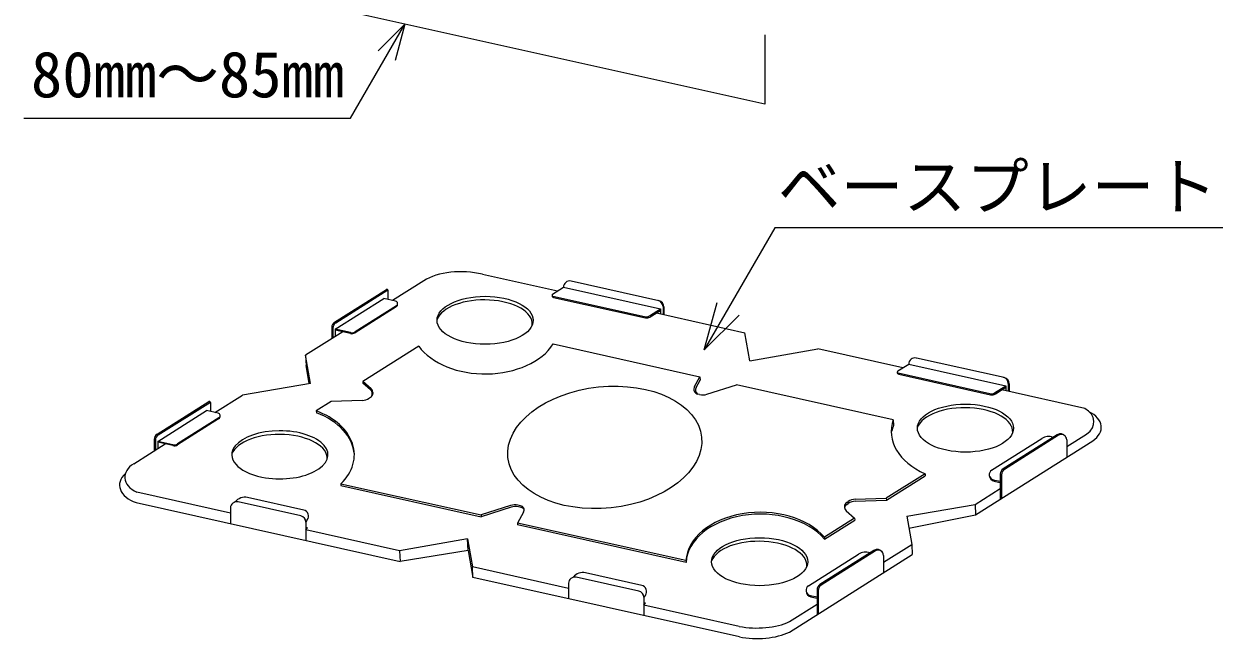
# Model space of a CAD drawing. Units: millimetres on the paper, enlarged 20 times, with parts at other scales. Extents: x -4101 to 4099, y -29121 to 2820.
# Drawn here: x 2580 to 3529, y -1778 to -1286 of the extents above; entities that cross this region are included whole.
import ezdxf
from ezdxf.enums import TextEntityAlignment as Align

# ---------------------------------------------------------------- set-up
doc = ezdxf.new("R2010")
doc.units = ezdxf.units.MM
doc.header["$LTSCALE"] = 20
for name, color, linetype, lineweight in [('0-9_0-9', 7, 'Continuous', 9), ('9-0_基準', 7, 'Continuous', 9), ('A-0_基準', 7, 'Continuous', 9)]:
    doc.layers.add(name, color=color, linetype=linetype, lineweight=lineweight)
doc.styles.add('ＭＳ ゴシック', font='')
doc.styles.get('ＭＳ ゴシック').set_extended_font_data('MS Gothic')

msp = doc.modelspace()

# ---------------------------------------------------------------- linework, layer by layer
at = {"layer": '0-9_0-9', "lineweight": 18}
for p, q in [((3170.58, -1350.53), (2657.71, -1236.19)), ((2883.75, -1286.58), (2862.48, -1307.85)), ((3170.58, -1295.06), (3170.58, -1350.53)), ((2580.24, -1361.48), (2840.51, -1361.48)), ((3562.93, -1449.04), (3178.58, -1449.04)), ((3122.36, -1546.4), (3150.01, -1518.75))]:
    msp.add_line(p, q, dxfattribs=at)
at = {"layer": '0-9_0-9'}
for p, q in [((2945.53, -1486.01), (3005.44, -1499.37)), ((2898.81, -1491.23), (2873.94, -1506.95)), ((3001.5, -1501.86), (3010.13, -1496.4)), ((2876.46, -1507.51), (2867.16, -1505.44)), ((3078.59, -1519.3), (3087.53, -1513.66)), ((3084.22, -1516.93), (3154.74, -1532.65)), ((2834.33, -1531.97), (2804.72, -1550.68)), ((2840.4, -1532.61), (2828.38, -1529.93)), ((3158.63, -1555.03), (3154.74, -1532.65)), ((2894.84, -1543.42), (2850.25, -1571.59)), ((3002.07, -1541.64), (3118.92, -1567.7)), ((3158.63, -1555.03), (3212.86, -1545.61)), ((3280.5, -1560.69), (3212.86, -1545.61)), ((2808.6, -1573.06), (2804.72, -1550.68)), ((2804.72, -1550.68), (2805.07, -1558.86)), ((2807.57, -1573.24), (2805.07, -1558.86)), ((3276.56, -1563.18), (3285.19, -1557.72)), ((2808.6, -1573.06), (2754.37, -1582.49)), ((2857.01, -1577.51), (2850.25, -1571.59)), ((2850.25, -1571.59), (2850.3, -1572.77)), ((2856.44, -1578.15), (2850.3, -1572.77)), ((3114.56, -1575.54), (3118.92, -1567.7)), ((3115.79, -1576.22), (3119.04, -1570.37)), ((3118.92, -1567.7), (3119.04, -1570.37)), ((3124.4, -1581.7), (3147.99, -1574.17)), ((3272.88, -1602.02), (3147.99, -1574.17)), ((2732.51, -1596.3), (2754.37, -1582.49)), ((3118.56, -1581.96), (3117.32, -1581.68)), ((3353.64, -1580.62), (3362.58, -1574.98)), ((3425.53, -1593.02), (3359.28, -1578.25)), ((2825.08, -1587.49), (2813.23, -1594.98)), ((2849.82, -1586.62), (2825.08, -1587.49)), ((2856.48, -1584.22), (2855.41, -1584.9)), ((2735.03, -1596.86), (2725.73, -1594.79)), ((2813.23, -1594.98), (2813.3, -1596.49)), ((3272.88, -1602.02), (3273.08, -1606.62)), ((2667.88, -1637.13), (2692.9, -1621.32)), ((2698.97, -1621.96), (2686.95, -1619.28)), ((3338.39, -1677.81), (3431.83, -1618.78)), ((3411.09, -1623.47), (3426.97, -1613.44)), ((3298.25, -1645.08), (3267.36, -1664.6)), ((3267.43, -1666.21), (3298.25, -1646.74)), ((3352.62, -1649.86), (3358.12, -1651.09)), ((2832.86, -1653.02), (2944.48, -1677.9)), ((3338.03, -1669.63), (3358.12, -1656.94)), ((2669.8, -1668.1), (2879.97, -1714.96)), ((2744.88, -1676.44), (2670.16, -1659.78)), ((3235.91, -1667.91), (3237.03, -1667.2)), ((3235.96, -1669.52), (3237.09, -1668.81)), ((3242.68, -1667.09), (3267.43, -1666.21)), ((2968.06, -1670.38), (2944.48, -1677.9)), ((2944.48, -1677.9), (2944.54, -1679.35)), ((2968.49, -1671.71), (2944.54, -1679.35)), ((2978.36, -1675.72), (2973.54, -1684.38)), ((2976.06, -1670.6), (2973.9, -1670.12)), ((2976.49, -1671.93), (2974.33, -1671.45)), ((3235.38, -1674.62), (3242.13, -1680.54)), ((3285.43, -1688.4), (3338.39, -1677.81)), ((3107.74, -1714.3), (2973.54, -1684.38)), ((2973.54, -1684.38), (2973.6, -1685.83)), ((3242.13, -1680.54), (3218.13, -1695.7)), ((3218.19, -1697.15), (3242.2, -1681.99)), ((3242.13, -1680.54), (3242.2, -1681.99)), ((2879.6, -1706.47), (2804.88, -1689.81)), ((2933.84, -1697.05), (2879.6, -1706.47)), ((2933.84, -1697.05), (2937.73, -1719.43)), ((2934.24, -1706.24), (2933.84, -1697.05)), ((3218.13, -1695.7), (3218.19, -1697.15)), ((2879.6, -1706.47), (2879.97, -1714.96)), ((2934.24, -1706.24), (2879.97, -1714.96)), ((2934.24, -1706.24), (2938.09, -1727.92)), ((3265.13, -1715.69), (3287.69, -1701.43)), ((3190.25, -1771.4), (3288.05, -1709.62)), ((2938.09, -1727.92), (2937.73, -1719.43)), ((3014.19, -1736.48), (2937.73, -1719.43)), ((3150.28, -1775.22), (2938.09, -1727.92)), ((3206.66, -1742.07), (3212.16, -1743.3)), ((3150.26, -1766.81), (3074.19, -1749.85)), ((3190.27, -1762.98), (3212.16, -1749.15))]:
    msp.add_line(p, q, dxfattribs=at)
at = {"layer": '0-9_0-9', "lineweight": 18}
for points in [[(2840.51, -1361.48), (2883.75, -1286.58), (2875.96, -1315.63)], [(3178.58, -1449.04), (3122.36, -1546.4), (3132.48, -1508.63)]]:
    msp.add_lwpolyline(points, dxfattribs=at)
at = {"layer": '0-9_0-9'}
for points in [[(2832.86, -1653.02), (2832.93, -1654.47), (2944.54, -1679.35)], [(3242.62, -1665.48), (3267.36, -1664.6), (3267.43, -1666.21)], [(3283.8, -1679.05), (3338.03, -1669.63), (3338.39, -1677.81)], [(3107.74, -1714.3), (3107.8, -1715.75), (2973.6, -1685.83)], [(3283.8, -1679.05), (3287.69, -1701.43), (3288.05, -1709.62)]]:
    msp.add_lwpolyline(points, dxfattribs=at)
for centre, radius, start, end in [((2853.68, -1581.31), 4.2, 324.62216, 48.78584), ((2854.24, -1580.66), 4.2, 302.28329, 48.78584), ((3118.23, -1577.58), 4.2, 150.92974, 257.43229), ((3119.46, -1578.26), 4.2, 150.92974, 231.33568), ((3121, -1571.03), 11.2, 257.43229, 287.69045), ((2849.42, -1575.43), 11.2, 272.02514, 302.28329), ((3238.15, -1671.46), 4.2, 122.28329, 228.7795), ((3243.02, -1676.67), 11.2, 92.02146, 122.28329), ((3243.07, -1678.28), 11.2, 92.02146, 122.28329), ((2971.47, -1681.05), 11.2, 77.43229, 107.69045), ((2971.89, -1682.39), 11.2, 77.43229, 107.69045), ((2975.3, -1674.02), 3.5, 330.92974, 77.43229), ((2975.73, -1675.35), 3.5, 29.22741, 77.43229), ((3238.21, -1673.08), 4.2, 122.28329, 171.00805)]:
    msp.add_arc(centre, radius, start, end, dxfattribs=at)
for centre, major_axis, ratio, start_param, end_param in [((2928.65, -1503.19), (38.29, 0), 0.5, 1.114134, 2.465133), ((2947.09, -1525.63), (38.29, 0), 0.5, 6.247364, 9.238485), ((2947.83, -1525.43), (59.29, 0), 0.67711, 3.606408, 5.867376), ((3329.78, -1611.6), (38.29, 0), 0.5, 6.247364, 9.238485), ((3407.26, -1603.71), (-25.52, 0), 0.6, 2.453124, 3.914662), ((2784.28, -1630.01), (59.29, 0), 0.67711, 5.672741, 7.343818), ((2784.35, -1631.52), (59.29, 0), 0.67711, 0.048062, 1.060633), ((3330.52, -1611.41), (59.29, 0), 0.67711, 2.905479, 4.136852), ((3411.68, -1608.05), (-26.94, 0), 0.6, 2.415489, 4.0161), ((2784.28, -1630.01), (38.29, 0), 0.5, 4.329509, 9.047965), ((3330.72, -1616.01), (59.29, 0), 0.67711, 2.905479, 3.020368), ((2783.65, -1632.87), (38.29, 0), 0.5, 6.247364, 9.238485), ((2784.28, -1630.01), (38.29, 0), 0.5, 2.76478, 4.329509), ((2686.14, -1647.81), (25.52, 0), 0.6, 2.368523, 4.036372), ((2683.4, -1654.15), (26.94, 0), 0.6, 2.552178, 4.18327), ((3166.97, -1715.99), (59.29, 0), 0.67711, 0.529769, 3.099521), ((3167.03, -1717.44), (59.29, 0), 0.67711, 0.529769, 3.099521), ((3165.8, -1718.1), (38.29, 0), 0.5, 6.247364, 9.238485), ((3164.33, -1748.96), (38.29, 0), 0.5, 4.336237, 5.457808), ((3164.28, -1757.33), (38.29, 0), 0.5, 4.339395, 5.457808)]:
    msp.add_ellipse(centre, major_axis=major_axis, ratio=ratio, start_param=start_param, end_param=end_param, dxfattribs=at)
for centre, major_axis, ratio in [((2947.73, -1522.77), (38.29, 0), 0.5), ((3043.1, -1624.08), (77.14, 8.11), 0.624326), ((3330.41, -1608.74), (38.29, 0), 0.5), ((3166.44, -1715.24), (38.29, 0), 0.5)]:
    msp.add_ellipse(centre, major_axis=major_axis, ratio=ratio, dxfattribs=at)
at = {"layer": 'A-0_基準'}
for p, q in [((2827.83, -1524.25), (2869.14, -1498.15)), ((3086.22, -1507.13), (3016.22, -1491.52)), ((2828.38, -1529.93), (2867.16, -1505.44)), ((2828.83, -1524.8), (2870.33, -1498.58)), ((2870.37, -1498.83), (2870.37, -1506.15)), ((3074.83, -1519.96), (3001.82, -1503.68)), ((3002.19, -1504.45), (3075.4, -1520.78)), ((2877.09, -1511.15), (2844.16, -1531.96)), ((2876.9, -1511.99), (2844.16, -1532.67)), ((3079.16, -1520.12), (3087.53, -1514.84)), ((3089.46, -1511.86), (3089.46, -1518.1)), ((3090.13, -1512.01), (3090.13, -1518.25)), ((2825.5, -1528.48), (2825.5, -1537.55)), ((2826.5, -1529.03), (2826.5, -1536.92)), ((2828.38, -1529.93), (2828.38, -1530.65)), ((2828.38, -1529.93), (2828.38, -1535.73)), ((2840.4, -1533.32), (2828.38, -1530.65)), ((2840.4, -1532.61), (2840.4, -1533.32)), ((2844.16, -1531.96), (2844.16, -1532.67)), ((3361.28, -1568.45), (3291.28, -1552.84)), ((3349.89, -1581.28), (3276.87, -1565)), ((3277.25, -1565.77), (3350.46, -1582.1)), ((3364.52, -1573.18), (3364.52, -1579.42)), ((3365.19, -1573.33), (3365.19, -1579.57)), ((3354.22, -1581.44), (3362.58, -1576.16)), ((2686.41, -1613.6), (2727.72, -1587.5)), ((2687.41, -1614.15), (2728.9, -1587.93)), ((2728.94, -1588.17), (2728.94, -1595.5)), ((2686.95, -1619.28), (2725.73, -1594.79)), ((2735.67, -1600.5), (2702.73, -1621.31)), ((2735.47, -1601.34), (2702.73, -1622.02)), ((2684.08, -1617.82), (2684.08, -1626.9)), ((2685.08, -1618.37), (2685.08, -1626.26)), ((2686.95, -1619.28), (2686.95, -1619.99)), ((2686.95, -1619.28), (2686.95, -1625.08)), ((2698.97, -1622.67), (2686.95, -1619.99)), ((2702.73, -1621.31), (2702.73, -1622.02)), ((3351.29, -1642.21), (3391.25, -1616.97)), ((3403.42, -1614.01), (3360.45, -1641.16)), ((3404.65, -1614.42), (3361.45, -1641.71)), ((3411.09, -1617.97), (3411.09, -1631.88)), ((2698.97, -1621.96), (2698.97, -1622.67)), ((3298.25, -1645.08), (3298.25, -1646.74)), ((3358.12, -1645.38), (3358.12, -1665.35)), ((3359.12, -1645.94), (3359.12, -1664.71)), ((3353.32, -1651.04), (3357.9, -1652.06)), ((2800.97, -1678.7), (2750.97, -1667.55)), ((2803.21, -1674.07), (2758.53, -1664.11)), ((2744.88, -1672.43), (2744.88, -1684.84)), ((2806.1, -1681.98), (2804.88, -1683.58)), ((2804.88, -1683.58), (2804.88, -1698.22)), ((2806.12, -1688.19), (2804.88, -1687.91)), ((2804.88, -1689.81), (2806.12, -1688.19)), ((3257.46, -1706.22), (3214.49, -1733.37)), ((3258.69, -1706.63), (3215.49, -1733.92)), ((3205.34, -1734.42), (3245.3, -1709.18)), ((3265.13, -1710.18), (3265.13, -1724.09)), ((3072.51, -1734.11), (3027.83, -1724.15)), ((3014.19, -1732.47), (3014.19, -1744.88)), ((3070.28, -1738.73), (3020.28, -1727.59)), ((3075.4, -1742.02), (3074.19, -1743.61)), ((3074.19, -1743.61), (3074.19, -1758.26)), ((3207.36, -1743.25), (3211.95, -1744.28)), ((3212.16, -1737.6), (3212.16, -1757.56)), ((3213.16, -1738.15), (3213.16, -1756.93)), ((3075.43, -1748.23), (3074.19, -1747.95)), ((3074.19, -1749.85), (3075.43, -1748.23))]:
    msp.add_line(p, q, dxfattribs=at)
for points in [[(3010.13, -1496.4), (3087.53, -1513.66), (3087.53, -1514.84), (3087.53, -1517.66)], [(3285.19, -1557.72), (3362.58, -1574.98), (3362.58, -1576.16), (3362.58, -1578.98)]]:
    msp.add_lwpolyline(points, dxfattribs=at)
for centre, radius, start, end in [((2869.57, -1498.83), 0.8, 0, 122.28329), ((3015.13, -1496.4), 5, 77.43229, 180), ((2876.03, -1509.46), 2, 302.28329, 77.43229), ((3002.52, -1502.99), 1.5, 170.89579, 257.43229), ((3002.03, -1502.7), 1, 122.28329, 257.43229), ((3084.46, -1511.86), 5, 0, 77.43229), ((3085.13, -1512.01), 5, 0, 77.43229), ((2875.56, -1509.87), 2.5, 302.28329, 10.25196), ((2830.5, -1528.48), 5, 122.28329, 180), ((2831.5, -1529.03), 5, 122.28329, 180), ((3075.92, -1515.08), 5, 257.43229, 302.28329), ((3076.49, -1515.9), 5, 257.43229, 302.28329), ((2841.49, -1527.73), 5, 257.43229, 302.28329), ((2841.49, -1528.44), 5, 257.43229, 302.28329), ((3290.19, -1557.72), 5, 77.43229, 180), ((3277.57, -1564.31), 1.5, 170.89579, 257.43229), ((3277.09, -1564.02), 1, 122.28329, 257.43229), ((3359.52, -1573.18), 5, 0, 77.43229), ((3360.19, -1573.33), 5, 0, 77.43229), ((3350.97, -1576.4), 5, 257.43229, 302.28329), ((3351.55, -1577.22), 5, 257.43229, 302.28329), ((2728.14, -1588.17), 0.8, 0, 122.28329), ((2734.6, -1598.81), 2, 302.28329, 77.43229), ((2734.14, -1599.22), 2.5, 302.28329, 10.25196), ((2689.08, -1617.82), 5, 122.28329, 180), ((2690.08, -1618.37), 5, 122.28329, 180), ((2700.06, -1617.08), 5, 257.43229, 302.28329), ((3396.6, -1625.42), 10, 69.15319, 122.28329), ((3406.09, -1618.24), 5, 35.54256, 122.28329), ((3406.89, -1617.97), 4.2, 0, 122.28329), ((2700.06, -1617.79), 5, 257.43229, 302.28329), ((3353.54, -1645.76), 4.2, 122.28329, 257.43229), ((3354.4, -1646.16), 5, 185.27615, 257.43229), ((3363.12, -1645.38), 5, 122.28329, 180), ((3364.12, -1645.94), 5, 122.28329, 180), ((2749.88, -1672.43), 5, 77.43229, 180), ((2756.35, -1673.87), 10, 77.43229, 141.23305), ((2802.12, -1678.95), 5, 322.74669, 77.43229), ((2799.88, -1683.58), 5, 0, 77.43229), ((3260.13, -1710.45), 5, 35.54256, 122.28329), ((3260.93, -1710.18), 4.2, 0, 122.28329), ((3250.64, -1717.63), 10, 69.15319, 122.28329), ((3025.66, -1733.91), 10, 77.43229, 141.23305), ((3019.19, -1732.47), 5, 77.43229, 180), ((3071.42, -1738.99), 5, 322.74669, 77.43229), ((3207.58, -1737.97), 4.2, 122.28329, 257.43229), ((3217.16, -1737.6), 5, 122.28329, 180), ((3218.16, -1738.15), 5, 122.28329, 180), ((3069.19, -1743.61), 5, 0, 77.43229), ((3208.45, -1738.37), 5, 185.27615, 257.43229)]:
    msp.add_arc(centre, radius, start, end, dxfattribs=at)

# ---------------------------------------------------------------- texts
at = {"layer": '9-0_基準', "style": 'ＭＳ ゴシック'}
msp.add_text('80mm～85mm', height=36.66, dxfattribs=at).set_placement((2585.96, -1356), align=Align.BOTTOM_LEFT)
at = {"layer": 'A-0_基準', "style": 'ＭＳ ゴシック'}
msp.add_text('ベースプレート', height=36.66, dxfattribs=at).set_placement((3180.89, -1445.46), align=Align.BOTTOM_LEFT)

doc.saveas('drawing.dxf')
